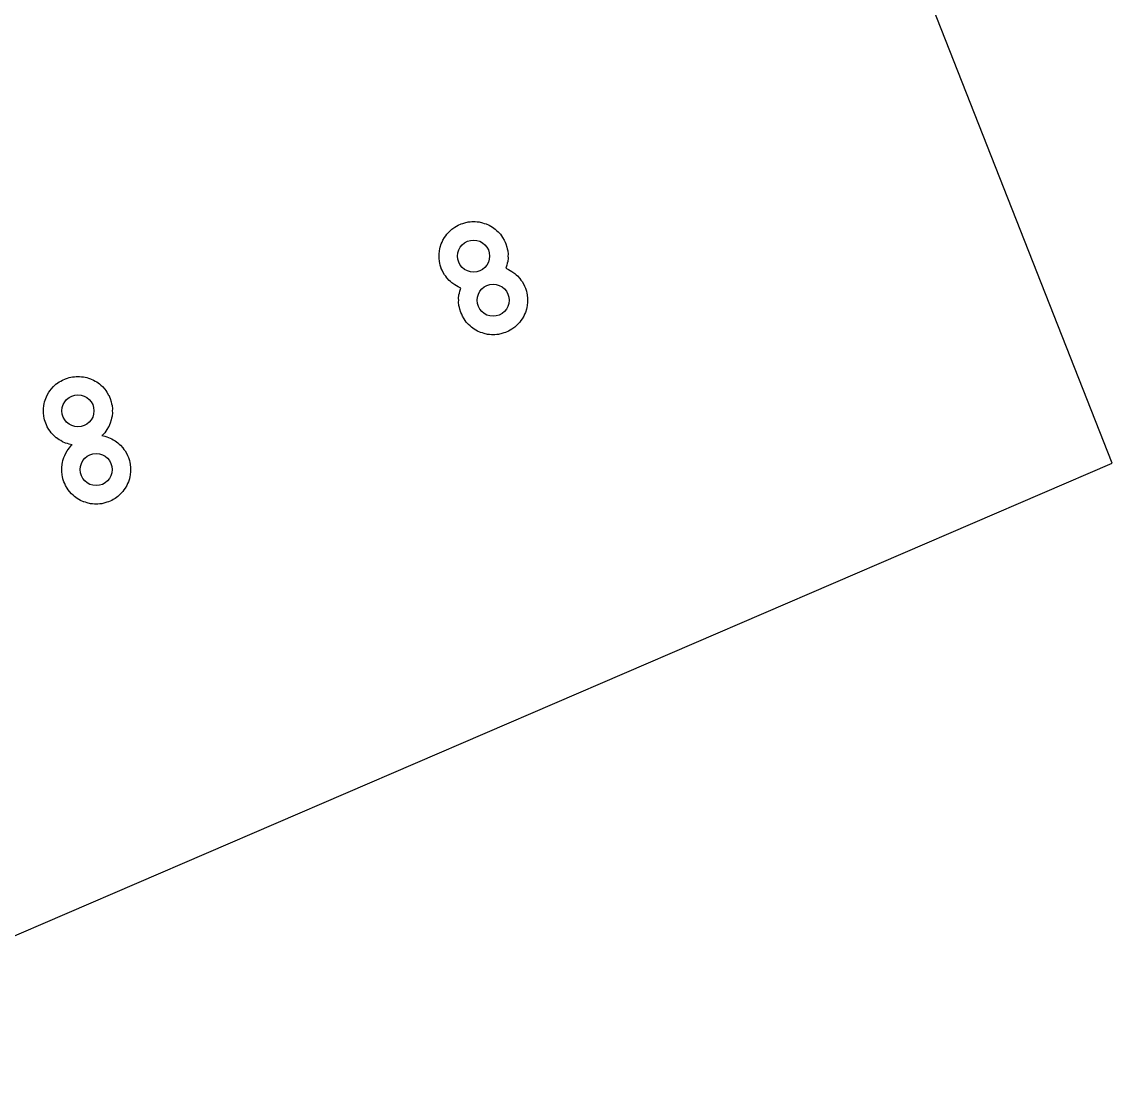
# Model space of a CAD drawing. Header units: feet. Extents: x -179 to 28, y -21 to 191.
# Drawn here: x -36.63 to -7.06, y 51.33 to 80.07 of the extents above; entities that cross this region are included whole.
import ezdxf

# ---------------------------------------------------------------- set-up
doc = ezdxf.new("R2010")
doc.units = ezdxf.units.FT
for name, color, linetype in [('Buildings', 7, 'CONTINUOUS'), ('Obstructions', 7, 'CONTINUOUS'), ('Setbacks', 7, 'CONTINUOUS')]:
    doc.layers.add(name, color=color, linetype=linetype)

msp = doc.modelspace()

# ---------------------------------------------------------------- linework, layer by layer
at = {"layer": 'Buildings', "color": 252}
for p, q in [((-7.064, 68.106), (-26.566, 117.663)), ((-46.04, 51.328), (-7.064, 68.106))]:
    msp.add_line(p, q, dxfattribs=at)
at = {"layer": 'Obstructions', "color": 252}
for centre in [(-24.379, 73.724), (-23.85, 72.526), (-35.106, 69.527), (-34.613, 67.935)]:
    msp.add_circle(centre, 0.434, dxfattribs=at)
at = {"layer": 'Setbacks', "color": 2}
for p, q in [((-24.965, 74.453), (-24.892, 74.507)), ((-24.892, 74.507), (-24.891, 74.507)), ((-24.891, 74.507), (-24.845, 74.531)), ((-24.845, 74.531), (-24.801, 74.559)), ((-24.801, 74.559), (-24.8, 74.559)), ((-24.8, 74.559), (-24.718, 74.596)), ((-24.718, 74.596), (-24.717, 74.596)), ((-24.717, 74.596), (-24.667, 74.61)), ((-24.667, 74.61), (-24.618, 74.629)), ((-24.618, 74.629), (-24.617, 74.629)), ((-24.617, 74.629), (-24.529, 74.648)), ((-24.529, 74.648), (-24.528, 74.648)), ((-24.528, 74.648), (-24.476, 74.65)), ((-24.476, 74.65), (-24.425, 74.659)), ((-24.425, 74.659), (-24.424, 74.659)), ((-24.424, 74.659), (-24.333, 74.659)), ((-24.333, 74.659), (-24.333, 74.659)), ((-24.333, 74.659), (-24.281, 74.65)), ((-24.281, 74.65), (-24.229, 74.648)), ((-24.229, 74.648), (-24.229, 74.648)), ((-24.229, 74.648), (-24.14, 74.629)), ((-24.14, 74.629), (-24.139, 74.629)), ((-24.139, 74.629), (-24.091, 74.61)), ((-24.091, 74.61), (-24.04, 74.596)), ((-24.04, 74.596), (-24.04, 74.596)), ((-24.04, 74.596), (-23.957, 74.559)), ((-23.957, 74.559), (-23.956, 74.559)), ((-23.956, 74.559), (-23.913, 74.531)), ((-23.913, 74.531), (-23.866, 74.507)), ((-23.866, 74.507), (-23.866, 74.507)), ((-23.866, 74.507), (-23.792, 74.453)), ((-25.211, 74.152), (-25.166, 74.23)), ((-25.166, 74.23), (-25.165, 74.231)), ((-25.165, 74.231), (-25.133, 74.271)), ((-25.133, 74.271), (-25.104, 74.315)), ((-25.104, 74.316), (-25.043, 74.383)), ((-25.104, 74.315), (-25.104, 74.316)), ((-25.043, 74.383), (-25.002, 74.416)), ((-25.043, 74.383), (-25.043, 74.383)), ((-25.002, 74.416), (-24.965, 74.453)), ((-24.965, 74.453), (-24.965, 74.453)), ((-23.792, 74.453), (-23.792, 74.453)), ((-23.792, 74.453), (-23.755, 74.416)), ((-23.755, 74.416), (-23.715, 74.383)), ((-23.715, 74.383), (-23.714, 74.383)), ((-23.714, 74.383), (-23.653, 74.316)), ((-23.653, 74.316), (-23.653, 74.315)), ((-23.653, 74.315), (-23.625, 74.271)), ((-23.625, 74.271), (-23.592, 74.231)), ((-23.592, 74.231), (-23.592, 74.23)), ((-23.592, 74.23), (-23.546, 74.152)), ((-25.304, 73.867), (-25.29, 73.917)), ((-25.29, 73.917), (-25.282, 73.969)), ((-25.282, 73.969), (-25.254, 74.056)), ((-25.282, 73.969), (-25.282, 73.969)), ((-25.254, 74.056), (-25.23, 74.103)), ((-25.254, 74.056), (-25.254, 74.056)), ((-25.23, 74.103), (-25.211, 74.151)), ((-25.211, 74.151), (-25.211, 74.152)), ((-23.546, 74.152), (-23.546, 74.151)), ((-23.546, 74.151), (-23.527, 74.103)), ((-23.527, 74.103), (-23.504, 74.056)), ((-23.504, 74.056), (-23.503, 74.056)), ((-23.503, 74.056), (-23.475, 73.969)), ((-23.475, 73.969), (-23.475, 73.969)), ((-23.475, 73.969), (-23.467, 73.917)), ((-23.467, 73.917), (-23.454, 73.867)), ((-25.313, 73.776), (-25.304, 73.866)), ((-25.311, 73.724), (-25.313, 73.776)), ((-25.313, 73.776), (-25.313, 73.776)), ((-25.313, 73.672), (-25.311, 73.724)), ((-25.313, 73.671), (-25.313, 73.672)), ((-25.304, 73.581), (-25.313, 73.671)), ((-25.304, 73.866), (-25.304, 73.867)), ((-23.454, 73.867), (-23.454, 73.866)), ((-23.454, 73.866), (-23.444, 73.776)), ((-23.444, 73.671), (-23.454, 73.581)), ((-23.444, 73.776), (-23.447, 73.724)), ((-23.447, 73.724), (-23.444, 73.672)), ((-23.444, 73.776), (-23.444, 73.776)), ((-23.444, 73.672), (-23.444, 73.671)), ((-25.304, 73.58), (-25.304, 73.581)), ((-25.29, 73.53), (-25.304, 73.58)), ((-25.282, 73.478), (-25.29, 73.53)), ((-25.254, 73.392), (-25.282, 73.478)), ((-25.282, 73.478), (-25.282, 73.478)), ((-25.254, 73.391), (-25.254, 73.392)), ((-25.23, 73.345), (-25.254, 73.391)), ((-25.211, 73.296), (-25.23, 73.345)), ((-23.475, 73.478), (-23.503, 73.394)), ((-23.503, 73.394), (-23.429, 73.361)), ((-23.467, 73.53), (-23.475, 73.478)), ((-23.475, 73.478), (-23.475, 73.478)), ((-23.454, 73.58), (-23.467, 73.53)), ((-23.454, 73.581), (-23.454, 73.58)), ((-23.429, 73.361), (-23.428, 73.361)), ((-23.428, 73.361), (-23.385, 73.333)), ((-23.385, 73.333), (-23.338, 73.309)), ((-25.211, 73.295), (-25.211, 73.296)), ((-25.166, 73.217), (-25.211, 73.295)), ((-25.165, 73.216), (-25.166, 73.217)), ((-25.133, 73.176), (-25.165, 73.216)), ((-25.104, 73.132), (-25.133, 73.176)), ((-25.043, 73.064), (-25.104, 73.132)), ((-25.104, 73.132), (-25.104, 73.132)), ((-25.002, 73.031), (-25.043, 73.064)), ((-25.043, 73.064), (-25.043, 73.064)), ((-24.965, 72.994), (-25.002, 73.031)), ((-23.338, 73.309), (-23.338, 73.309)), ((-23.338, 73.309), (-23.264, 73.255)), ((-23.264, 73.255), (-23.264, 73.255)), ((-23.264, 73.255), (-23.227, 73.218)), ((-23.227, 73.218), (-23.186, 73.185)), ((-23.186, 73.185), (-23.186, 73.185)), ((-23.186, 73.185), (-23.125, 73.118)), ((-23.125, 73.118), (-23.125, 73.117)), ((-23.125, 73.117), (-23.097, 73.073)), ((-23.097, 73.073), (-23.064, 73.033)), ((-23.064, 73.033), (-23.063, 73.032)), ((-23.063, 73.032), (-23.018, 72.954)), ((-24.892, 72.941), (-24.965, 72.994)), ((-24.965, 72.994), (-24.965, 72.994)), ((-24.891, 72.94), (-24.892, 72.941)), ((-24.845, 72.917), (-24.891, 72.94)), ((-24.801, 72.888), (-24.845, 72.917)), ((-24.8, 72.888), (-24.801, 72.888)), ((-24.727, 72.855), (-24.8, 72.888)), ((-24.762, 72.719), (-24.754, 72.771)), ((-24.754, 72.771), (-24.727, 72.855)), ((-24.754, 72.771), (-24.754, 72.771)), ((-23.018, 72.954), (-23.018, 72.953)), ((-23.018, 72.953), (-22.999, 72.905)), ((-22.999, 72.905), (-22.975, 72.858)), ((-22.975, 72.858), (-22.975, 72.858)), ((-22.975, 72.858), (-22.947, 72.771)), ((-22.947, 72.771), (-22.947, 72.771)), ((-22.947, 72.771), (-22.939, 72.719)), ((-24.785, 72.578), (-24.776, 72.669)), ((-24.782, 72.526), (-24.785, 72.578)), ((-24.785, 72.578), (-24.785, 72.578)), ((-24.785, 72.474), (-24.782, 72.526)), ((-24.785, 72.473), (-24.785, 72.474)), ((-24.776, 72.383), (-24.785, 72.473)), ((-24.776, 72.669), (-24.762, 72.719)), ((-24.776, 72.669), (-24.776, 72.669)), ((-22.939, 72.719), (-22.925, 72.669)), ((-22.925, 72.669), (-22.925, 72.669)), ((-22.925, 72.669), (-22.916, 72.578)), ((-22.916, 72.473), (-22.925, 72.383)), ((-22.916, 72.578), (-22.919, 72.526)), ((-22.919, 72.526), (-22.916, 72.474)), ((-22.916, 72.578), (-22.916, 72.578)), ((-22.916, 72.474), (-22.916, 72.473)), ((-24.776, 72.382), (-24.776, 72.383)), ((-24.762, 72.332), (-24.776, 72.382)), ((-24.754, 72.28), (-24.762, 72.332)), ((-24.726, 72.194), (-24.754, 72.28)), ((-24.754, 72.28), (-24.754, 72.28)), ((-24.725, 72.193), (-24.726, 72.194)), ((-24.702, 72.147), (-24.725, 72.193)), ((-24.683, 72.098), (-24.702, 72.147)), ((-22.999, 72.147), (-23.018, 72.098)), ((-22.975, 72.193), (-22.999, 72.147)), ((-22.947, 72.28), (-22.975, 72.194)), ((-22.975, 72.194), (-22.975, 72.193)), ((-22.939, 72.332), (-22.947, 72.28)), ((-22.947, 72.28), (-22.947, 72.28)), ((-22.925, 72.382), (-22.939, 72.332)), ((-22.925, 72.383), (-22.925, 72.382)), ((-24.683, 72.097), (-24.683, 72.098)), ((-24.638, 72.019), (-24.683, 72.097)), ((-24.637, 72.018), (-24.638, 72.019)), ((-24.604, 71.978), (-24.637, 72.018)), ((-24.576, 71.934), (-24.604, 71.978)), ((-24.515, 71.866), (-24.576, 71.934)), ((-24.576, 71.934), (-24.576, 71.934)), ((-24.474, 71.833), (-24.515, 71.866)), ((-24.515, 71.866), (-24.515, 71.866)), ((-23.186, 71.866), (-23.227, 71.833)), ((-23.125, 71.934), (-23.186, 71.866)), ((-23.186, 71.866), (-23.186, 71.866)), ((-23.097, 71.978), (-23.125, 71.934)), ((-23.125, 71.934), (-23.125, 71.934)), ((-23.064, 72.018), (-23.097, 71.978)), ((-23.063, 72.019), (-23.064, 72.018)), ((-23.018, 72.097), (-23.063, 72.019)), ((-23.018, 72.098), (-23.018, 72.097)), ((-24.437, 71.796), (-24.474, 71.833)), ((-24.363, 71.743), (-24.437, 71.796)), ((-24.437, 71.796), (-24.437, 71.796)), ((-24.363, 71.742), (-24.363, 71.743)), ((-24.316, 71.719), (-24.363, 71.742)), ((-24.273, 71.69), (-24.316, 71.719)), ((-24.272, 71.69), (-24.273, 71.69)), ((-24.189, 71.653), (-24.272, 71.69)), ((-24.138, 71.639), (-24.189, 71.653)), ((-24.189, 71.653), (-24.189, 71.653)), ((-24.09, 71.621), (-24.138, 71.639)), ((-24.089, 71.621), (-24.09, 71.621)), ((-24, 71.602), (-24.089, 71.621)), ((-23.948, 71.599), (-24, 71.602)), ((-24, 71.602), (-24, 71.602)), ((-23.896, 71.591), (-23.948, 71.599)), ((-23.805, 71.591), (-23.896, 71.591)), ((-23.896, 71.591), (-23.896, 71.591)), ((-23.753, 71.599), (-23.805, 71.591)), ((-23.805, 71.591), (-23.805, 71.591)), ((-23.701, 71.602), (-23.753, 71.599)), ((-23.7, 71.602), (-23.701, 71.602)), ((-23.612, 71.621), (-23.7, 71.602)), ((-23.611, 71.621), (-23.612, 71.621)), ((-23.563, 71.639), (-23.611, 71.621)), ((-23.512, 71.653), (-23.563, 71.639)), ((-23.429, 71.69), (-23.512, 71.653)), ((-23.512, 71.653), (-23.512, 71.653)), ((-23.428, 71.69), (-23.429, 71.69)), ((-23.385, 71.719), (-23.428, 71.69)), ((-23.338, 71.742), (-23.385, 71.719)), ((-23.264, 71.796), (-23.338, 71.743)), ((-23.338, 71.743), (-23.338, 71.742)), ((-23.227, 71.833), (-23.264, 71.796)), ((-23.264, 71.796), (-23.264, 71.796)), ((-35.528, 70.363), (-35.445, 70.4)), ((-35.445, 70.4), (-35.444, 70.4)), ((-35.444, 70.4), (-35.394, 70.413)), ((-35.394, 70.413), (-35.345, 70.432)), ((-35.345, 70.432), (-35.256, 70.451)), ((-35.345, 70.432), (-35.345, 70.432)), ((-35.256, 70.451), (-35.255, 70.451)), ((-35.255, 70.451), (-35.203, 70.454)), ((-35.203, 70.454), (-35.152, 70.462)), ((-35.152, 70.462), (-35.151, 70.462)), ((-35.151, 70.462), (-35.061, 70.462)), ((-35.061, 70.462), (-35.06, 70.462)), ((-35.06, 70.462), (-35.009, 70.454)), ((-35.009, 70.454), (-34.956, 70.451)), ((-34.956, 70.451), (-34.956, 70.451)), ((-34.956, 70.451), (-34.867, 70.432)), ((-34.867, 70.432), (-34.867, 70.432)), ((-34.867, 70.432), (-34.818, 70.413)), ((-34.818, 70.413), (-34.768, 70.4)), ((-34.768, 70.4), (-34.767, 70.4)), ((-34.767, 70.4), (-34.684, 70.363)), ((-35.893, 70.034), (-35.86, 70.075)), ((-35.86, 70.075), (-35.831, 70.119)), ((-35.831, 70.119), (-35.77, 70.187)), ((-35.831, 70.119), (-35.831, 70.119)), ((-35.77, 70.187), (-35.73, 70.22)), ((-35.77, 70.187), (-35.77, 70.187)), ((-35.73, 70.22), (-35.693, 70.257)), ((-35.693, 70.257), (-35.692, 70.257)), ((-35.692, 70.257), (-35.619, 70.31)), ((-35.619, 70.31), (-35.618, 70.311)), ((-35.618, 70.311), (-35.572, 70.334)), ((-35.572, 70.334), (-35.528, 70.363)), ((-35.528, 70.363), (-35.528, 70.363)), ((-34.684, 70.363), (-34.684, 70.363)), ((-34.684, 70.363), (-34.64, 70.334)), ((-34.64, 70.334), (-34.594, 70.311)), ((-34.594, 70.311), (-34.593, 70.31)), ((-34.593, 70.31), (-34.52, 70.257)), ((-34.52, 70.257), (-34.519, 70.257)), ((-34.519, 70.257), (-34.482, 70.22)), ((-34.482, 70.22), (-34.442, 70.187)), ((-34.442, 70.187), (-34.442, 70.187)), ((-34.442, 70.187), (-34.381, 70.119)), ((-34.381, 70.119), (-34.38, 70.119)), ((-34.38, 70.119), (-34.352, 70.075)), ((-34.352, 70.075), (-34.319, 70.034)), ((-36.018, 69.721), (-36.009, 69.772)), ((-36.009, 69.773), (-35.981, 69.859)), ((-36.009, 69.772), (-36.009, 69.773)), ((-35.981, 69.86), (-35.957, 69.906)), ((-35.981, 69.859), (-35.981, 69.86)), ((-35.957, 69.906), (-35.939, 69.955)), ((-35.939, 69.955), (-35.938, 69.955)), ((-35.938, 69.955), (-35.893, 70.034)), ((-35.893, 70.034), (-35.893, 70.034)), ((-34.319, 70.034), (-34.319, 70.034)), ((-34.319, 70.034), (-34.274, 69.955)), ((-34.274, 69.955), (-34.273, 69.955)), ((-34.273, 69.955), (-34.255, 69.906)), ((-34.255, 69.906), (-34.231, 69.86)), ((-34.231, 69.86), (-34.231, 69.859)), ((-34.231, 69.859), (-34.203, 69.773)), ((-34.203, 69.773), (-34.203, 69.772)), ((-34.203, 69.772), (-34.194, 69.721)), ((-36.041, 69.58), (-36.031, 69.67)), ((-36.041, 69.579), (-36.041, 69.58)), ((-36.038, 69.527), (-36.041, 69.579)), ((-36.041, 69.475), (-36.038, 69.527)), ((-36.031, 69.671), (-36.018, 69.721)), ((-36.031, 69.67), (-36.031, 69.671)), ((-34.194, 69.721), (-34.181, 69.671)), ((-34.181, 69.671), (-34.181, 69.67)), ((-34.181, 69.67), (-34.171, 69.58)), ((-34.171, 69.579), (-34.174, 69.527)), ((-34.174, 69.527), (-34.171, 69.475)), ((-34.171, 69.58), (-34.171, 69.579)), ((-36.031, 69.384), (-36.041, 69.475)), ((-36.041, 69.475), (-36.041, 69.475)), ((-36.018, 69.333), (-36.031, 69.384)), ((-36.031, 69.384), (-36.031, 69.384)), ((-36.009, 69.282), (-36.018, 69.333)), ((-36.009, 69.281), (-36.009, 69.282)), ((-35.981, 69.195), (-36.009, 69.281)), ((-35.957, 69.148), (-35.981, 69.195)), ((-35.981, 69.195), (-35.981, 69.195)), ((-34.231, 69.195), (-34.255, 69.148)), ((-34.203, 69.281), (-34.231, 69.195)), ((-34.231, 69.195), (-34.231, 69.195)), ((-34.194, 69.333), (-34.203, 69.282)), ((-34.203, 69.282), (-34.203, 69.281)), ((-34.181, 69.384), (-34.194, 69.333)), ((-34.171, 69.475), (-34.181, 69.384)), ((-34.181, 69.384), (-34.181, 69.384)), ((-34.171, 69.475), (-34.171, 69.475)), ((-35.939, 69.099), (-35.957, 69.148)), ((-35.938, 69.099), (-35.939, 69.099)), ((-35.893, 69.02), (-35.938, 69.099)), ((-35.86, 68.979), (-35.893, 69.02)), ((-35.893, 69.02), (-35.893, 69.02)), ((-35.831, 68.936), (-35.86, 68.979)), ((-35.831, 68.935), (-35.831, 68.936)), ((-35.77, 68.868), (-35.831, 68.935)), ((-34.381, 68.935), (-34.442, 68.868)), ((-34.38, 68.936), (-34.381, 68.935)), ((-34.352, 68.979), (-34.38, 68.936)), ((-34.319, 69.02), (-34.352, 68.979)), ((-34.274, 69.099), (-34.319, 69.02)), ((-34.319, 69.02), (-34.319, 69.02)), ((-34.273, 69.099), (-34.274, 69.099)), ((-34.255, 69.148), (-34.273, 69.099)), ((-35.73, 68.835), (-35.77, 68.868)), ((-35.77, 68.868), (-35.77, 68.868)), ((-35.693, 68.798), (-35.73, 68.835)), ((-35.692, 68.797), (-35.693, 68.798)), ((-35.619, 68.744), (-35.692, 68.797)), ((-35.618, 68.744), (-35.619, 68.744)), ((-35.572, 68.72), (-35.618, 68.744)), ((-35.528, 68.692), (-35.572, 68.72)), ((-35.445, 68.655), (-35.528, 68.692)), ((-35.528, 68.692), (-35.528, 68.692)), ((-35.444, 68.654), (-35.445, 68.655)), ((-35.394, 68.641), (-35.444, 68.654)), ((-35.345, 68.622), (-35.394, 68.641)), ((-35.264, 68.605), (-35.345, 68.622)), ((-35.345, 68.622), (-35.345, 68.622)), ((-35.338, 68.527), (-35.277, 68.594)), ((-35.277, 68.595), (-35.264, 68.605)), ((-35.277, 68.594), (-35.277, 68.595)), ((-34.442, 68.868), (-34.455, 68.857)), ((-34.455, 68.857), (-34.374, 68.84)), ((-34.442, 68.868), (-34.442, 68.868)), ((-34.374, 68.84), (-34.374, 68.84)), ((-34.374, 68.84), (-34.325, 68.821)), ((-34.325, 68.821), (-34.274, 68.808)), ((-34.274, 68.808), (-34.274, 68.807)), ((-34.274, 68.807), (-34.191, 68.771)), ((-34.191, 68.771), (-34.191, 68.77)), ((-34.191, 68.77), (-34.147, 68.742)), ((-34.147, 68.742), (-34.1, 68.718)), ((-34.1, 68.718), (-34.1, 68.718)), ((-34.1, 68.718), (-34.027, 68.665)), ((-34.027, 68.665), (-34.026, 68.664)), ((-34.026, 68.664), (-33.989, 68.627)), ((-33.989, 68.627), (-33.949, 68.595)), ((-33.949, 68.595), (-33.948, 68.594)), ((-33.948, 68.594), (-33.888, 68.527)), ((-35.488, 68.267), (-35.464, 68.314)), ((-35.464, 68.314), (-35.445, 68.363)), ((-35.445, 68.363), (-35.4, 68.442)), ((-35.445, 68.363), (-35.445, 68.363)), ((-35.4, 68.442), (-35.367, 68.483)), ((-35.4, 68.442), (-35.4, 68.442)), ((-35.367, 68.483), (-35.338, 68.526)), ((-35.338, 68.526), (-35.338, 68.527)), ((-33.888, 68.527), (-33.887, 68.526)), ((-33.887, 68.526), (-33.859, 68.483)), ((-33.859, 68.483), (-33.826, 68.442)), ((-33.826, 68.442), (-33.826, 68.442)), ((-33.826, 68.442), (-33.78, 68.363)), ((-33.78, 68.363), (-33.78, 68.363)), ((-33.78, 68.363), (-33.761, 68.314)), ((-33.761, 68.314), (-33.738, 68.267)), ((-35.547, 67.987), (-35.538, 68.078)), ((-35.538, 68.078), (-35.524, 68.129)), ((-35.538, 68.078), (-35.538, 68.078)), ((-35.524, 68.129), (-35.516, 68.18)), ((-35.516, 68.181), (-35.488, 68.267)), ((-35.516, 68.18), (-35.516, 68.181)), ((-35.488, 68.267), (-35.488, 68.267)), ((-33.738, 68.267), (-33.738, 68.267)), ((-33.738, 68.267), (-33.71, 68.181)), ((-33.71, 68.181), (-33.709, 68.18)), ((-33.709, 68.18), (-33.701, 68.129)), ((-33.701, 68.129), (-33.688, 68.078)), ((-33.688, 68.078), (-33.688, 68.078)), ((-33.688, 68.078), (-33.678, 67.987)), ((-35.545, 67.935), (-35.547, 67.987)), ((-35.547, 67.987), (-35.547, 67.987)), ((-35.547, 67.883), (-35.545, 67.935)), ((-35.547, 67.882), (-35.547, 67.883)), ((-35.538, 67.792), (-35.547, 67.882)), ((-35.538, 67.791), (-35.538, 67.792)), ((-35.524, 67.741), (-35.538, 67.791)), ((-35.516, 67.69), (-35.524, 67.741)), ((-33.701, 67.741), (-33.709, 67.69)), ((-33.688, 67.791), (-33.701, 67.741)), ((-33.678, 67.882), (-33.688, 67.792)), ((-33.688, 67.792), (-33.688, 67.791)), ((-33.678, 67.987), (-33.681, 67.935)), ((-33.681, 67.935), (-33.678, 67.883)), ((-33.678, 67.987), (-33.678, 67.987)), ((-33.678, 67.883), (-33.678, 67.882)), ((-35.516, 67.689), (-35.516, 67.69)), ((-35.488, 67.603), (-35.516, 67.689)), ((-35.488, 67.602), (-35.488, 67.603)), ((-35.464, 67.556), (-35.488, 67.602)), ((-35.445, 67.507), (-35.464, 67.556)), ((-35.4, 67.428), (-35.445, 67.507)), ((-35.445, 67.507), (-35.445, 67.507)), ((-35.367, 67.387), (-35.4, 67.428)), ((-35.4, 67.428), (-35.4, 67.428)), ((-33.826, 67.428), (-33.859, 67.387)), ((-33.78, 67.507), (-33.826, 67.428)), ((-33.826, 67.428), (-33.826, 67.428)), ((-33.761, 67.556), (-33.78, 67.507)), ((-33.78, 67.507), (-33.78, 67.507)), ((-33.738, 67.602), (-33.761, 67.556)), ((-33.71, 67.689), (-33.738, 67.603)), ((-33.738, 67.603), (-33.738, 67.602)), ((-33.709, 67.69), (-33.71, 67.689)), ((-35.338, 67.343), (-35.367, 67.387)), ((-35.277, 67.275), (-35.338, 67.343)), ((-35.338, 67.343), (-35.338, 67.343)), ((-35.236, 67.242), (-35.277, 67.275)), ((-35.277, 67.275), (-35.277, 67.275)), ((-35.199, 67.205), (-35.236, 67.242)), ((-35.126, 67.152), (-35.199, 67.205)), ((-35.199, 67.205), (-35.199, 67.205)), ((-35.125, 67.151), (-35.126, 67.152)), ((-35.079, 67.128), (-35.125, 67.151)), ((-35.035, 67.099), (-35.079, 67.128)), ((-34.147, 67.128), (-34.191, 67.099)), ((-34.1, 67.151), (-34.147, 67.128)), ((-34.027, 67.205), (-34.1, 67.152)), ((-34.1, 67.152), (-34.1, 67.151)), ((-34.026, 67.205), (-34.027, 67.205)), ((-33.989, 67.242), (-34.026, 67.205)), ((-33.949, 67.275), (-33.989, 67.242)), ((-33.948, 67.275), (-33.949, 67.275)), ((-33.888, 67.343), (-33.948, 67.275)), ((-33.887, 67.343), (-33.888, 67.343)), ((-33.859, 67.387), (-33.887, 67.343)), ((-34.952, 67.062), (-35.035, 67.099)), ((-35.035, 67.099), (-35.035, 67.099)), ((-34.951, 67.062), (-34.952, 67.062)), ((-34.901, 67.049), (-34.951, 67.062)), ((-34.852, 67.03), (-34.901, 67.049)), ((-34.763, 67.011), (-34.852, 67.03)), ((-34.852, 67.03), (-34.852, 67.03)), ((-34.762, 67.011), (-34.763, 67.011)), ((-34.71, 67.008), (-34.762, 67.011)), ((-34.659, 67), (-34.71, 67.008)), ((-34.658, 67), (-34.659, 67)), ((-34.567, 67), (-34.658, 67)), ((-34.515, 67.008), (-34.567, 67)), ((-34.567, 67), (-34.567, 67)), ((-34.463, 67.011), (-34.515, 67.008)), ((-34.374, 67.03), (-34.463, 67.011)), ((-34.463, 67.011), (-34.463, 67.011)), ((-34.325, 67.049), (-34.374, 67.03)), ((-34.374, 67.03), (-34.374, 67.03)), ((-34.274, 67.062), (-34.325, 67.049)), ((-34.191, 67.099), (-34.274, 67.062)), ((-34.274, 67.062), (-34.274, 67.062)), ((-34.191, 67.099), (-34.191, 67.099))]:
    msp.add_line(p, q, dxfattribs=at)

doc.saveas('drawing.dxf')
